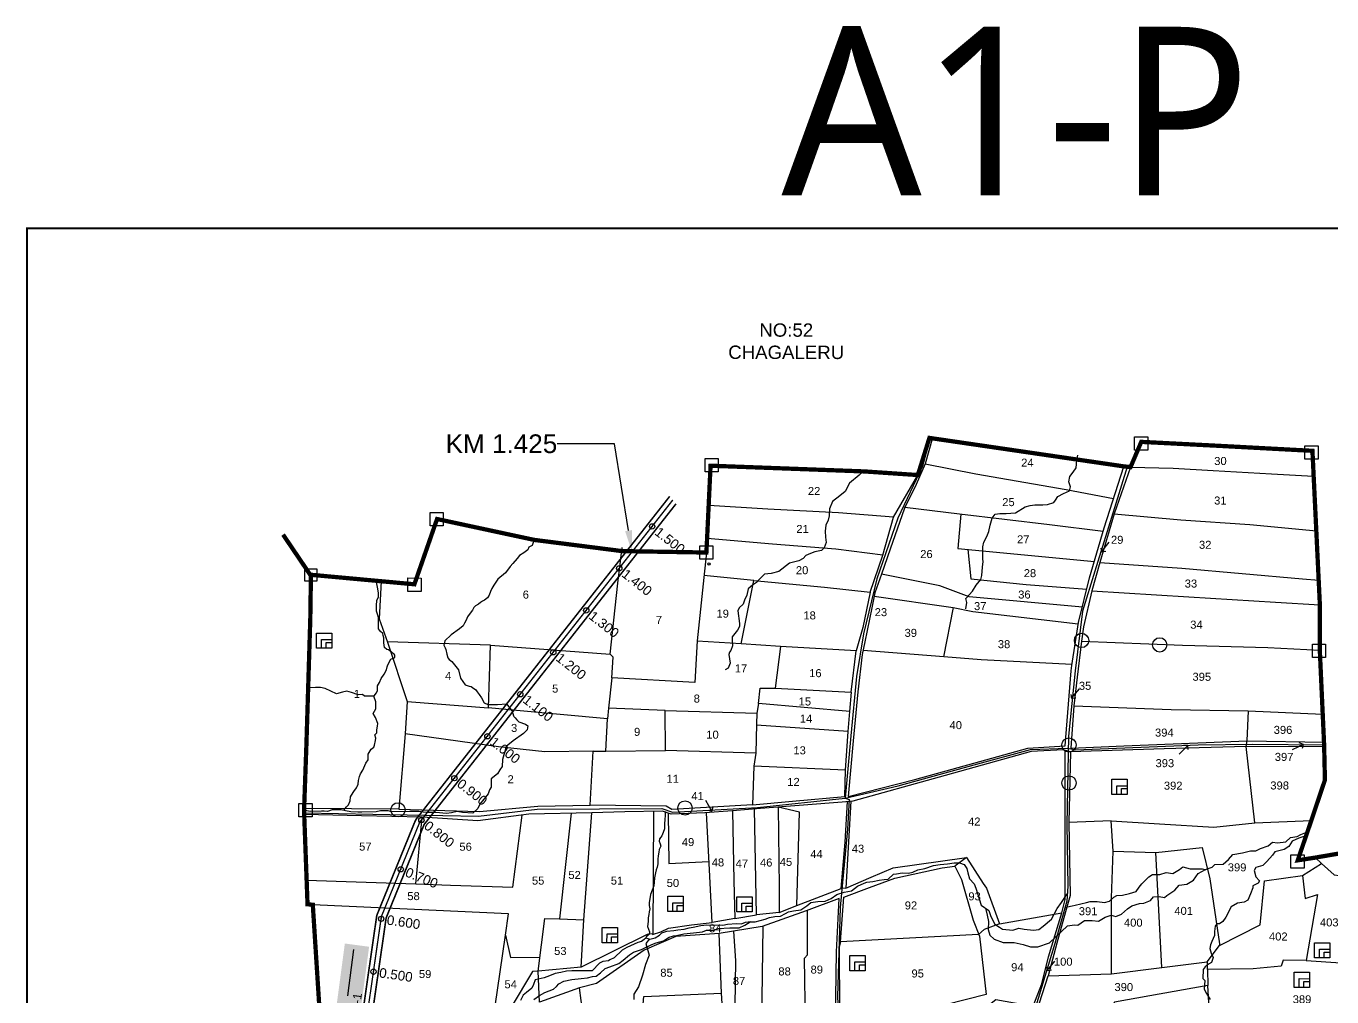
# Model space of a CAD drawing. Header units: inches. Extents: x 213671 to 217429, y 1587875 to 1592833.
# Drawn here: x 213671 to 216118, y 1591014 to 1592833 of the extents above; entities that cross this region are included whole.
import ezdxf
from ezdxf import colors
from ezdxf.entities.mleader import LeaderData, LeaderLine
from ezdxf.enums import TextEntityAlignment as Align
from ezdxf.math import Vec2, Vec3

# ---------------------------------------------------------------- set-up
doc = ezdxf.new("R2010")
doc.units = ezdxf.units.IN
doc.header["$LTSCALE"] = 15
doc.header["$MEASUREMENT"] = 0
doc.header["$PDMODE"] = 32
doc.header["$PDSIZE"] = 10
doc.linetypes.add('DASHED2', pattern=[0.375, 0.25, -0.125])
doc.linetypes.add('HIDDEN2', pattern=[0.1875, 0.125, -0.0625])
for name, color, linetype in [('BOUNDRY STONES', 240, 'Continuous'), ('CADAS', 1, 'Continuous'), ('CANAL1', 7, 'Continuous'), ('CSMark', 72, 'Continuous'), ('DIMENSION', 1, 'Continuous'), ('PAPER SIZE', 5, 'Continuous'), ('PLOTS', 7, 'Continuous'), ('PLOTS NO', 7, 'Continuous'), ('ROADS', 1, 'Continuous'), ('STREAMS', 4, 'Continuous'), ('STRUCTURE', 5, 'Continuous'), ('text1', 7, 'Continuous'), ('text2', 7, 'Continuous'), ('VILLAGE BOUNDRY', 5, 'Continuous'), ('VILLAGE STONES', 240, 'Continuous'), ('wells', 7, 'Continuous')]:
    doc.layers.add(name, color=color, linetype=linetype)
doc.styles.add('FONT1', font='Arial')
doc.styles.get("Standard").update_dxf_attribs({"font": 'arial.ttf'})
doc.styles.add('TMS', font='trebuc.ttf')
doc.dimstyles.get("Standard").update_dxf_attribs({"dimtxt": 0.18, "dimasz": 0.18, "dimexe": 0.18, "dimexo": 0.0625, "dimgap": 0.09, "dimtad": 0, "dimtih": 1, "dimtoh": 1, "dimdec": 4, "dimzin": 0, "dimdsep": 46, "dimtxsty": 'Standard', "dimcen": 0.09, "dimadec": 0, "dimazin": 0, "dimtfac": 1, "dimtdec": 4, "dimtofl": 0, "dimtmove": 0, "dimatfit": 3, "dimfxl": 1, "dimtolj": 1, "dimtzin": 0, "dimarcsym": 0})

# ---------------------------------------------------------------- blocks, each defined once
blk = doc.blocks.new('gfgfdgfdgdfg')
at = {"layer": 'PLOTS NO', "color": 0}
for points in [[(19741.3, 7371.2), (19732, 7370.5), (19732.1, 7359.5)], [(19732, 7370.5), (19753.7, 7348.9)]]:
    blk.add_lwpolyline(points, dxfattribs=at)

msp = doc.modelspace()

# ---------------------------------------------------------------- linework, layer by layer
at = {"layer": 'BOUNDRY STONES'}
for points in [[(215748.5, 1592063.3), (215773.2, 1592063.3), (215773.1, 1592038.2), (215748.5, 1592038.2)], [(216067.9, 1592046.2), (216092.5, 1592046.1), (216092.5, 1592021), (216067.9, 1592021.1)], [(214943.5, 1592022.7), (214968.1, 1592022.6), (214968.1, 1591997.5), (214943.5, 1591997.5)], [(214428, 1591921.6), (214452.6, 1591921.5), (214452.6, 1591896.4), (214428, 1591896.4)], [(214933.5, 1591858.8), (214958.1, 1591858.8), (214958.1, 1591833.7), (214933.5, 1591833.7)], [(214193.3, 1591815.9), (214216.1, 1591815.9), (214216.1, 1591792.4), (214193.2, 1591792.4)], [(214386.6, 1591798.6), (214411.3, 1591798.5), (214411.2, 1591773.4), (214386.6, 1591773.5)], [(216082, 1591674.8), (216106.6, 1591674.7), (216106.6, 1591649.6), (216082, 1591649.6)], [(214182.2, 1591375.9), (214206.8, 1591375.8), (214206.8, 1591350.7), (214182.2, 1591350.8)], [(216041.5, 1591279.7), (216066.1, 1591279.7), (216066.1, 1591254.6), (216041.5, 1591254.6)]]:
    msp.add_lwpolyline(points, close=True, dxfattribs=at)
for centre in [(215649.2, 1591681.5), (215795.7, 1591673.3), (215625.5, 1591485.7), (215625.6, 1591414.5), (214368, 1591364.1), (214906, 1591367.5)]:
    msp.add_circle(centre, 13.4, dxfattribs=at)
at = {"layer": 'CANAL1', "color": 200, "linetype": 'ByBlock', "ltscale": 40, "const_width": 3}
for points in [[(214243.5, 1590568.8), (214246.8, 1590578.9, 0.050254), (214247.3, 1590581.1), (214260.1, 1590686.2), (214286.1, 1590874.3), (214327.7, 1591162.9, -0.060824), (214329.6, 1591169.7), (214399.6, 1591341.8, -0.069987), (214403.7, 1591348.8), (214877.2, 1591951.6)], [(214260.5, 1590563.2), (214263.9, 1590573.2, 0.050254), (214265.2, 1590578.9), (214277.9, 1590683.8), (214303.9, 1590871.7), (214345.6, 1591160.3, -0.060824), (214346.3, 1591162.9), (214416.3, 1591335, -0.069987), (214417.8, 1591337.7), (214889, 1591937.5)]]:
    msp.add_lwpolyline(points, format="xyb", dxfattribs=at)
at = {"layer": 'CANAL1', "color": 1, "linetype": 'HIDDEN2', "ltscale": 5, "const_width": 2}
msp.add_lwpolyline([(214252, 1590566), (214255.4, 1590576.1, 0.050254), (214256.2, 1590580), (214269, 1590685), (214295, 1590873), (214336.7, 1591161.6, -0.060824), (214337.9, 1591166.3), (214407.9, 1591338.4, -0.069987), (214410.7, 1591343.2), (214883.1, 1591944.6)], format="xyb", dxfattribs=at)
at = {"layer": 'CSMark', "linetype": 'Continuous'}
for p in [(214844.3, 1591895.2), (214782.6, 1591816.6), (214720.8, 1591737.9), (214659, 1591659.3), (214597.2, 1591580.7), (214535.5, 1591502), (214473.7, 1591423.4), (214411.9, 1591344.7), (214373.1, 1591252.7), (214336.4, 1591159.8), (214322.1, 1591060.8)]:
    msp.add_point(p, dxfattribs=at)
at = {"layer": 'PLOTS'}
for points in [[(215369.7, 1592061.3), (215356.3, 1592012.7), (215339.1, 1591973.9), (215317.4, 1591929.3), (215290.4, 1591852.6), (215274, 1591805.7), (215261.7, 1591770.7), (215256, 1591742.9), (215243, 1591679.2), (215238.1, 1591655.4), (215229.6, 1591585.2), (215221.4, 1591493.7), (215211.9, 1591389.3), (215336.7, 1591421.2), (215447.5, 1591451.8), (215548.2, 1591479.6), (215618.7, 1591484.3), (215629.9, 1591624.8), (215630.7, 1591634.9), (215643.5, 1591715), (215664.2, 1591798.6), (215691.6, 1591892.5), (215728.1, 1592007.8)], [(215356.3, 1592012.7), (215451.3, 1591994), (215620.2, 1591964.6), (215709, 1591947.5)], [(215741, 1592006.4), (215710.1, 1591918.7), (215835, 1591907.9), (215964.6, 1591898.6), (216089.2, 1591886.7)], [(215741, 1592006.4), (215820.6, 1592004.3), (215895.8, 1592000.2), (216005, 1591993.8), (216084.2, 1591989.2)], [(215296.8, 1591912.8), (215342.3, 1591991.5)], [(215276.8, 1591841.3), (215296.8, 1591912.8), (215193.6, 1591920.9), (215061.4, 1591927.5), (214950.3, 1591934.4)], [(215689.6, 1591885.7), (215588.9, 1591898.1), (215420.6, 1591918.4), (215318.1, 1591930.9)], [(215422.8, 1591918.2), (215417.2, 1591853.8), (215673.2, 1591829.7)], [(215710.1, 1591918.7), (215683.7, 1591827.6), (215837, 1591817), (216063.5, 1591797), (216093.6, 1591794.4)], [(214541.4, 1591673), (214765.7, 1591655.6), (214780.1, 1591788.7), (214788.2, 1591855.6)], [(215253, 1591771.9), (215276.8, 1591841.3), (215188.9, 1591852.6), (215069.7, 1591862.1), (214947.3, 1591872.4)], [(215436.2, 1591852), (215441.8, 1591797), (215545.6, 1591786.3), (215659, 1591777.6)], [(214946, 1591846.3), (214941.2, 1591799.8), (214928.8, 1591681.1), (214924.3, 1591602.7), (214768.8, 1591611.6), (214771, 1591650.5), (214765.7, 1591655.6)], [(215683.7, 1591827.6), (215668.2, 1591774.5), (215850, 1591763.4), (216012.5, 1591753.5), (216095.8, 1591748.5)], [(215011.1, 1591675.3), (215035, 1591793.7), (214941.5, 1591803.5)], [(215650.7, 1591743.9), (215438.5, 1591763.2), (215383.8, 1591784.1), (215274, 1591805.7)], [(214336.6, 1591792.5), (214332.9, 1591721.9), (214348.6, 1591678.4), (214385.3, 1591567), (214381.6, 1591506.4), (214369.6, 1591365.3), (214192, 1591366.9)], [(215035, 1591793.7), (215167.3, 1591781.4), (215253, 1591771.9), (215238.9, 1591705.9), (215227, 1591662.4)], [(215260.4, 1591764.6), (215408.4, 1591743.2), (215445.1, 1591736), (215643.1, 1591712.6)], [(215668.2, 1591774.5), (215653.1, 1591707.2), (215649, 1591680.3), (215838.2, 1591673), (215998, 1591668.4), (216095.7, 1591663.5)], [(215631, 1591636.7), (215461.1, 1591645.2), (215390.8, 1591650.8), (215408.9, 1591743.1)], [(214385.3, 1591567), (214537.8, 1591555.3), (214541.4, 1591673), (214348.4, 1591678.9)], [(215085.2, 1591670.2), (215011.1, 1591675.3), (214928.7, 1591680)], [(215649, 1591680.3), (215641, 1591613), (215634.6, 1591559.2), (215817.1, 1591552.4), (215961.5, 1591549.4), (216101.2, 1591543.3)], [(215217.3, 1591584.7), (215227, 1591662.4), (215085.2, 1591670.2), (215075.1, 1591592.4)], [(215390.8, 1591650.8), (215239.6, 1591662.7)], [(214768.8, 1591611.6), (214762.8, 1591554.9), (214760.6, 1591534.7), (214576.1, 1591551.3), (214537.8, 1591555.3)], [(215043.9, 1591563.4), (215046.5, 1591592.4), (215075.1, 1591592.4), (215217.3, 1591584.7), (215214.2, 1591548.6)], [(215211.9, 1591510.7), (215214.6, 1591548.5), (215043.9, 1591563.4), (215040.7, 1591545.4)], [(215634.6, 1591559.2), (215629.2, 1591479.7), (215728.6, 1591483.9), (215959.3, 1591493.7), (216103.6, 1591490.8)], [(214733.5, 1591473.9), (214757.6, 1591474.1), (214760.6, 1591534.7)], [(214757.6, 1591474.1), (214869.3, 1591475.2), (214868.6, 1591550.4), (214762.8, 1591554.9)], [(214868.6, 1591550.4), (215040.7, 1591545.4), (215040.1, 1591524.6), (215038.4, 1591470.2), (214869.3, 1591475.2)], [(215974.2, 1591339.6), (215957.9, 1591483.1), (215959.3, 1591493.7), (215961.8, 1591549.4)], [(214369.6, 1591365.3), (214521, 1591361.2), (214630.2, 1591371.1), (214728.1, 1591372.8), (214733.5, 1591473.9), (214643.1, 1591473.1), (214556.4, 1591482.5), (214381.6, 1591506.4)], [(215206.7, 1591438.6), (215211.9, 1591510.7), (215040, 1591523)], [(216103.9, 1591482.2), (215957.9, 1591483.1), (215804, 1591478.4), (215628.6, 1591473.1), (215614.6, 1591476.5), (215554.7, 1591473.4), (215382.1, 1591425.5), (215220.3, 1591380.5), (215200.2, 1591378.6), (215047.3, 1591366.6), (214994.8, 1591362.4), (214942.9, 1591358.4), (214880, 1591355.9), (214864, 1591361.7), (214793.2, 1591360.1), (214731.4, 1591358.7), (214613.3, 1591356), (214517.4, 1591343.4), (214413.5, 1591350.6), (214299.3, 1591352.9), (214192.1, 1591355.1)], [(215038.4, 1591470.2), (215035.1, 1591445.7), (215032.4, 1591373.4), (214881.5, 1591364.5), (214870.8, 1591370.9), (214728.1, 1591372.8)], [(215207.1, 1591217.4), (215255.1, 1591238.1), (215296.3, 1591255.7), (215433.6, 1591274.8), (215465, 1591226), (215470.7, 1591217.3), (215495.5, 1591150.5), (215612.5, 1591170.8), (215618.7, 1591196.3), (215618.6, 1591376.8), (215618.5, 1591475.6)], [(215628.6, 1591473.1), (215625.4, 1591340.4), (215627.6, 1591203.7), (215619.2, 1591172.8), (215603.1, 1591114.1), (215586.4, 1591053), (215705.4, 1591056.9), (215705.5, 1591199.1), (215708.3, 1591286.6), (215704.8, 1591343.4), (215625.4, 1591340.4)], [(215032.4, 1591373.4), (215107.4, 1591380.2), (215205.3, 1591389.1), (215206.7, 1591438.6), (215035.1, 1591445.7)], [(214846.7, 1591361.3), (214845.4, 1591131.9), (214835, 1591130.8), (214711.6, 1591069.1), (214716.5, 1591158)], [(214994.8, 1591362.4), (214997.6, 1591230.8), (214999.1, 1591160.4), (214956.8, 1591153.1)], [(214999.1, 1591160.4), (215039.8, 1591167.5), (215035.9, 1591365.7)], [(215080.4, 1591369.2), (215082.2, 1591219.2), (215082.7, 1591172), (215039.8, 1591167.5)], [(215082.7, 1591172), (215115.6, 1591184.7), (215120.5, 1591359.7), (215080.4, 1591369.2)], [(215115.6, 1591184.7), (215198.7, 1591216.8), (215205.9, 1591303.6), (215210.2, 1591379.5)], [(215216.9, 1591380.2), (215207.1, 1591217.4), (215198.7, 1591216.8)], [(214196.7, 1591232.1), (214401.1, 1591225.4), (214413.5, 1591350.6)], [(214401.1, 1591225.4), (214466.5, 1591223.2), (214583.3, 1591219.4), (214600.7, 1591354.3)], [(214692.6, 1591357.8), (214670.9, 1591159.6), (214716.5, 1591158), (214731.4, 1591358.7)], [(214845.4, 1591131.9), (214845.3, 1591130.2), (214860.3, 1591135.8), (214874.8, 1591142.4), (214918.2, 1591148.6), (214956.8, 1591153.1), (214951.6, 1591251.6), (214946.1, 1591358.6)], [(214874.3, 1591358), (214875.5, 1591263.3), (214950.8, 1591267.2)], [(215704.8, 1591343.4), (215795, 1591337.9), (215896.9, 1591331.7), (215974.2, 1591339.6), (216079.8, 1591344.2)], [(215708.3, 1591286.6), (215788.3, 1591284), (215875.1, 1591293.3), (215889.6, 1591235), (215907.6, 1591113.1), (215908, 1591110.2), (215984.1, 1591148.4), (215992.3, 1591231.3), (216063.4, 1591240.9), (216098.7, 1591263.5), (216087.2, 1591274.6)], [(215433.6, 1591274.8), (215411.6, 1591258.5), (215424.2, 1591233.3), (215445.9, 1591157.4), (215457.6, 1591127.2), (215470.2, 1591018.2), (215394.1, 1590998.7), (215427.6, 1590993.7), (215467.4, 1590991.8), (215488.4, 1591008.6), (215558.5, 1590996)], [(215799.8, 1591068.7), (215788.3, 1591284)], [(216098.7, 1591263.5), (216122.5, 1591242.2), (216141.5, 1591240), (216177.5, 1591223.2), (216171.3, 1591187.3), (216319.9, 1591165.8), (216281.6, 1591100.1), (216283.8, 1591092), (216373.9, 1591105.3), (216383.6, 1591111.1), (216423.7, 1591142.1), (216430.7, 1591193.3)], [(215495.5, 1591150.5), (215466.5, 1591139.7), (215456.3, 1591130.4), (215197.4, 1591116.5), (215203.3, 1591200.7), (215252, 1591218.6), (215299.2, 1591236), (215388, 1591255.6), (215411.6, 1591258.5)], [(216063.4, 1591240.9), (216068, 1591197.8), (216091.1, 1591205.7), (216070, 1591081.9), (216135.4, 1591077.2)], [(215194.8, 1591198.2), (215132.8, 1591174.9), (215050.4, 1591145.3), (214970, 1591132.6), (214888.9, 1591126.5), (214829.3, 1591101.1), (214740.2, 1591038.6), (214708.2, 1591030.5), (214633.2, 1591003.7), (214630.8, 1591061.9)], [(215210.6, 1590984.6), (215206.9, 1590950.8), (215185, 1590903.5), (215173.3, 1590835.4), (215168.2, 1590837.3), (215175.6, 1590907.9), (215187.8, 1590970.2), (215190, 1591098), (215194.8, 1591198.2), (215194.8, 1591198.2)], [(214630.8, 1591061.9), (214620.3, 1591060.9), (214539.9, 1590927.2), (214569.3, 1591129), (214575.2, 1591169.3), (214344.8, 1591180), (214208.3, 1591186.2)], [(215131.7, 1590963.7), (215130.1, 1591086.4), (215135.8, 1591092.3), (215135.5, 1591175.9)], [(215430.8, 1590443.2), (215426.2, 1590441.9), (215430.5, 1590538.6), (215444.7, 1590618.4), (215460.4, 1590731.7), (215468.3, 1590773.1), (215477.7, 1590850.7), (215521.2, 1590912), (215558.5, 1590996), (215574.5, 1591037.9), (215586.9, 1591088.9), (215612.5, 1591170.8)], [(214711.6, 1591069.1), (214630.8, 1591061.9), (214642.9, 1591160.2), (214670.9, 1591159.6)], [(215051.7, 1591145.8), (215050.2, 1591010.1), (215049.6, 1590954.6), (215021.1, 1590941.9), (214979, 1590942.3), (214974.3, 1591020.3)], [(214569.3, 1591129), (214578.7, 1591087.4), (214634, 1591088.3)], [(214714.4, 1590982.8), (214812.3, 1590969.5), (214824.9, 1590971.2), (214828.5, 1591014.4), (214974.3, 1591020.3), (214970, 1591132.6)], [(215197.4, 1591116.5), (215195, 1591107.5), (215195.2, 1590984.6), (215210.6, 1590984.6), (215268.8, 1590980.6), (215368.6, 1590995), (215394.1, 1590998.7)], [(215705.4, 1591056.9), (215799.8, 1591068.7), (215884.9, 1591079.4), (215908, 1591110.2)], [(216070, 1591081.9), (216026.8, 1591082.2), (216023.4, 1591071.2), (215970.7, 1591066), (215885.2, 1591064.8), (215885, 1591079.5)], [(215885.2, 1591064.8), (215885.6, 1591035.2), (215777.1, 1591015.6), (215710.8, 1591003.7), (215700, 1590983.5), (215564.4, 1590985.1), (215586.4, 1591053)], [(214594.6, 1590969.2), (214641, 1590974.3), (214685.6, 1590986.1), (214714.4, 1590982.8), (214708.2, 1591030.5)], [(215564.4, 1590985.1), (215528.3, 1590897.1), (215504.2, 1590869.3), (215596.6, 1590869.6), (215658.3, 1590869.9), (215730.6, 1590858), (215779, 1590866.7), (215822.3, 1590880.7), (215884.1, 1590904.4), (215889.3, 1590970.3), (215885.6, 1591035.2)]]:
    msp.add_lwpolyline(points, dxfattribs=at)
at = {"layer": 'ROADS'}
for points in [[(215365.3, 1592061.2), (215350.9, 1592008.4), (215305.1, 1591910.6), (215265.5, 1591797.1), (215240.5, 1591693.9), (215227.1, 1591614.3), (215217, 1591502.8), (215206.4, 1591385.7), (215213.5, 1591383.8), (215210.3, 1591328.2), (215197, 1591181.4), (215192, 1591014.4), (215194, 1590963.3), (215179.3, 1590898.4), (215170.1, 1590831.7), (215066.7, 1590845.7), (214813.7, 1590873.9), (214817.3, 1590964.5), (214690.8, 1590980.5), (214610, 1590960.2), (214574.4, 1590944)], [(215734.5, 1592007.1), (215710.9, 1591930.3), (215674.2, 1591811.2), (215651, 1591736.2), (215636.9, 1591624.9), (215624.6, 1591502.1), (215621.4, 1591336.5), (215623.2, 1591221), (215621.6, 1591193.2), (215599.2, 1591113.8), (215561.5, 1590989.8), (215519.4, 1590896.8), (215481.9, 1590847.3), (215466.3, 1590729.8), (215436.5, 1590546.9), (215431.7, 1590517), (215426.3, 1590436.8), (215424.9, 1590415.7), (215379, 1590287.7), (215356.7, 1590209.8), (215322.2, 1590137.4), (215290.9, 1590098.7), (215254.4, 1590062.8), (215185.7, 1590019.8)], [(214192, 1591358.3), (214385.2, 1591354.9), (214519, 1591352.5), (214628.7, 1591365.4), (214862.4, 1591366.8), (214882.7, 1591359.9), (215042.1, 1591368.8), (215206.4, 1591385.7), (215305.4, 1591408.9), (215448.1, 1591448.4), (215553.2, 1591477.4), (215622.9, 1591479.5), (215638.5, 1591476.4), (215868, 1591486.2), (215969.4, 1591487.4), (216103.8, 1591486.1)], [(215078.1, 1590845), (215075.8, 1590906), (215007.4, 1590955), (214999.9, 1590997), (215001.4, 1591081.3), (214997.3, 1591136.9)]]:
    msp.add_lwpolyline(points, dxfattribs=at)
at = {"layer": 'STREAMS'}
for points in [[(215432.3, 1591740.5), (215433.9, 1591752.4), (215432.3, 1591760.2), (215444.7, 1591774.2), (215451.8, 1591785), (215460.2, 1591796), (215462.3, 1591803), (215463.4, 1591818.9), (215464.8, 1591829.7), (215464.3, 1591833.7), (215464.3, 1591847.5), (215464.3, 1591856.9), (215465.9, 1591865.5), (215471.6, 1591876.3), (215475.4, 1591885.5), (215477.6, 1591897.6), (215481.6, 1591910.5), (215487, 1591918), (215496.2, 1591919.6), (215508.1, 1591919.6), (215525.6, 1591920.4), (215543.5, 1591931.9), (215553, 1591934.3), (215561.9, 1591935.9), (215566.7, 1591935.9), (215576.7, 1591935.9), (215585.6, 1591936.1), (215596.9, 1591939.9), (215600.2, 1591944.2), (215604.5, 1591951.2), (215615.6, 1591957.1), (215626.3, 1591961.7), (215628.2, 1591969.2), (215625.6, 1591978.9), (215627.2, 1591988.6), (215633.7, 1591996.7), (215638.8, 1592005.3), (215640.5, 1592019.3), (215642.4, 1592029)], [(215239.8, 1591998), (215232.1, 1591991.6), (215214.4, 1591976.1), (215206.3, 1591960.6), (215195.8, 1591952.6), (215182.2, 1591941.9), (215176.5, 1591928), (215176.2, 1591915.1), (215174.1, 1591907.1), (215170, 1591897.7), (215168.7, 1591886.2), (215169.5, 1591875.3), (215170.8, 1591864.8), (215166.5, 1591855.4), (215161.7, 1591850.1), (215149.3, 1591847.7), (215141, 1591844.8), (215132.5, 1591840.8), (215127.4, 1591835.4), (215119, 1591830.9), (215101.6, 1591826.6), (215081.5, 1591811), (215067.5, 1591806.8), (215055.2, 1591805.5), (215045.6, 1591796.1), (215039.9, 1591790.2), (215032.4, 1591785.2), (215024.1, 1591778.2), (215021.7, 1591766.7), (215017.6, 1591757.3), (215014.7, 1591749.3), (215007.7, 1591742.4), (215004.8, 1591737.3), (215007.9, 1591713.6), (215007.9, 1591708), (215004.1, 1591700.7), (214994.2, 1591688.4), (214994.2, 1591680.4), (214995, 1591671.6), (214992, 1591662.5), (214989.1, 1591659.8), (214988, 1591655.5), (214990.6, 1591639.2), (214986.9, 1591629.8), (214981, 1591626.4)], [(214623.2, 1591870), (214619.3, 1591859.2), (214613.5, 1591856.4), (214611.2, 1591851.1), (214603.8, 1591845.5), (214595.4, 1591841), (214591.4, 1591835.4), (214583.5, 1591825.8), (214578.4, 1591819.9), (214569.3, 1591808.5), (214554.8, 1591796.6), (214547.4, 1591785.4), (214543.8, 1591778.8), (214541.5, 1591773.3), (214539, 1591766.2), (214535.6, 1591761.6), (214529.8, 1591757.3), (214526.2, 1591755), (214522.9, 1591752.7), (214518.9, 1591749.5), (214513.5, 1591746.2), (214510.2, 1591743.6), (214507.4, 1591738.6), (214501.1, 1591730.2), (214498.3, 1591725.9), (214495.5, 1591719.3), (214492.9, 1591714.2), (214489.9, 1591708.9), (214483, 1591703.4), (214467.5, 1591692.2), (214455.5, 1591681), (214454, 1591672.9), (214456.3, 1591668), (214457.5, 1591664.5), (214459.6, 1591655.9), (214461.3, 1591648.7), (214463.6, 1591645.7), (214468.7, 1591641.9), (214481.1, 1591626.7), (214485.4, 1591611), (214493.7, 1591598.6), (214501.1, 1591596), (214505.1, 1591595), (214507.9, 1591593.5), (214514, 1591588.9), (214516.5, 1591585.4), (214520.3, 1591580.5), (214524.6, 1591573.9), (214529.5, 1591564.6), (214536.6, 1591561.5), (214554.6, 1591561.5), (214571.6, 1591562.5), (214581.7, 1591549), (214584.7, 1591540.1), (214585.2, 1591538.9), (214587.5, 1591536.3), (214590.8, 1591532.5), (214594.6, 1591529.2), (214606.8, 1591524.9), (214611.1, 1591521.6), (214609.8, 1591514.2), (214603, 1591507.1), (214583.7, 1591493.7), (214570.7, 1591482.6), (214567.6, 1591471.2), (214566.4, 1591466.9), (214564.1, 1591458.4), (214563.3, 1591445.4), (214559, 1591439.4), (214554.6, 1591431.8), (214542.7, 1591422.1), (214542.4, 1591414), (214542.7, 1591406.9), (214539.6, 1591401.4), (214536.8, 1591394), (214521.3, 1591374.8), (214517.7, 1591366.4), (214508.3, 1591357.9), (214489, 1591359), (214479.1, 1591360.8), (214468, 1591358.3), (214459.1, 1591357.3), (214438.8, 1591359.3), (214431.2, 1591359.3), (214422.3, 1591359.3), (214414.9, 1591359.9), (214407.1, 1591361.1), (214394.4, 1591361.2), (214389.6, 1591360.9), (214356.3, 1591360.5), (214349.7, 1591362.2), (214335, 1591362), (214326.8, 1591360.3), (214300.4, 1591359.8), (214292.6, 1591359.8), (214279.4, 1591360.1), (214269.5, 1591362.4), (214261.4, 1591363.9), (214254.3, 1591363.9), (214244.4, 1591363.9), (214236, 1591360.9), (214229.9, 1591361.9), (214224.8, 1591361.9), (214204.2, 1591360.9), (214193.5, 1591363)], [(214323.1, 1591577.6), (214327.4, 1591583.4), (214329.4, 1591587.7), (214329.4, 1591596.8), (214333, 1591602.9), (214336.3, 1591610.5), (214341.9, 1591618.4), (214346.2, 1591626.5), (214347.8, 1591632.1), (214348.8, 1591635.9), (214354.6, 1591646.3), (214362, 1591649.8), (214362.1, 1591654), (214360.6, 1591655.8), (214357.2, 1591658.2), (214355.8, 1591660), (214353.4, 1591661.6), (214350.1, 1591663.8), (214347.2, 1591664.9), (214342.8, 1591668.6), (214341.4, 1591677), (214341.5, 1591682.1), (214341.4, 1591686.3), (214340.4, 1591690.8), (214339.5, 1591694.6), (214335.1, 1591698.4), (214331.5, 1591703.4), (214331.4, 1591709.2), (214331.4, 1591717.3), (214331.5, 1591724.4), (214330.2, 1591729.2), (214327.5, 1591736.2), (214327.5, 1591746.8), (214328.2, 1591756.6), (214331.5, 1591763.5), (214331.5, 1591770.3), (214330.1, 1591778.1), (214328.3, 1591787.6), (214327.8, 1591791.9), (214327.7, 1591793.7)], [(214266.4, 1591363.4), (214271.2, 1591369.5), (214275, 1591373.5), (214278.1, 1591380.9), (214278.8, 1591388.2), (214281.1, 1591391.5), (214285.4, 1591398.6), (214290, 1591405.5), (214291.6, 1591408), (214293.1, 1591412), (214294.1, 1591419.1), (214295.9, 1591426.7), (214297.7, 1591431.8), (214301.8, 1591438.7), (214307.6, 1591451.8), (214312.2, 1591457.7), (214312, 1591468.4), (214317.6, 1591477.8), (214322.6, 1591481.3), (214323.9, 1591485.6), (214325.7, 1591494), (214326.2, 1591498.3), (214324.5, 1591504.7), (214328, 1591508.7), (214328.3, 1591514.3), (214329.6, 1591521.1), (214330.1, 1591526.2), (214326, 1591537.4), (214321.7, 1591544.5), (214326.6, 1591553.6), (214326.3, 1591566.8), (214322.5, 1591577.3), (214305.3, 1591577.3), (214301.2, 1591580.1), (214293.4, 1591579.4), (214280.9, 1591584.2), (214272.1, 1591586.3), (214264.2, 1591584.8), (214252.5, 1591581.5), (214231.2, 1591591.7), (214222.8, 1591593.2), (214213.2, 1591593.2), (214200.5, 1591593)], [(214868.6, 1591361.2), (214868.7, 1591358), (214868.7, 1591353.2), (214868.3, 1591346.1), (214867.5, 1591337.7), (214867.3, 1591328.7), (214864.7, 1591321.6), (214862.7, 1591315.4), (214860.5, 1591313.1), (214857.9, 1591309.8), (214857.4, 1591305.6), (214859.2, 1591300.5), (214860.5, 1591295.8), (214857.7, 1591289.6), (214856.9, 1591285.1), (214855.9, 1591277.8), (214855.2, 1591271.8), (214854.9, 1591262.8), (214853.5, 1591256.9), (214851.9, 1591251.4), (214850.4, 1591245.9), (214849, 1591236.5), (214848.1, 1591228.7), (214847.2, 1591221.4), (214841.1, 1591205.3), (214839, 1591189.9), (214839, 1591184.6), (214840.2, 1591178.5), (214838.6, 1591172.8), (214838, 1591167.9), (214837, 1591162), (214836.6, 1591154.7), (214835.4, 1591145.2), (214839.2, 1591135.2), (214838.5, 1591131.3), (214835.7, 1591128.3), (214832.9, 1591125.9), (214832.3, 1591123.8), (214829.6, 1591121.2), (214824.1, 1591117.1), (214817.7, 1591115.3), (214810.7, 1591112.5), (214796.6, 1591105.9), (214788.1, 1591101.2), (214784.2, 1591097.7), (214776.7, 1591090.7), (214773.4, 1591086.6), (214764.9, 1591082.8), (214762.3, 1591081.2), (214751.8, 1591080.2), (214745.6, 1591076.9), (214731.9, 1591062.3), (214720.6, 1591062.3), (214711.1, 1591062.3), (214704.4, 1591062.3), (214693.6, 1591062.3), (214684.1, 1591061.6), (214673.3, 1591059), (214662.5, 1591057.2), (214651.7, 1591053.1), (214642.2, 1591049.6), (214624.9, 1591045.7), (214621.8, 1591036.9), (214618.9, 1591030), (214608.6, 1591021.8), (214602.4, 1591016.6), (214597.8, 1591007.1)], [(215469.4, 1591180), (215472, 1591166.9), (215474.6, 1591154.9), (215474.3, 1591140), (215477.2, 1591129.5), (215485.6, 1591121.6), (215502.3, 1591115.8), (215516.2, 1591115.3), (215522.7, 1591115.3), (215539.5, 1591111.9), (215553.4, 1591107.6), (215567, 1591107.1), (215589, 1591115.2), (215622.6, 1591146.5), (215635.9, 1591148.6), (215642.2, 1591148.3), (215654.8, 1591157), (215669.2, 1591156.9), (215681.2, 1591155.6), (215693.3, 1591162.9), (215704.8, 1591166.6), (215713.7, 1591164.2), (215724.2, 1591168.6), (215735, 1591178.3), (215743.1, 1591184.3), (215757.7, 1591188.8), (215766.1, 1591189.3), (215778.1, 1591194.5), (215783.9, 1591201.3), (215794.4, 1591201.6), (215804.8, 1591200), (215808.8, 1591203.9), (215824, 1591213.3), (215831.9, 1591223.2), (215846.3, 1591224.8), (215858.8, 1591232.1), (215867.5, 1591244.9), (215881.4, 1591252.2), (215893.7, 1591256.6), (215898.7, 1591261.6), (215914.4, 1591262.4), (215924.5, 1591271.3), (215932.9, 1591280.2), (215950.9, 1591283.6), (215965.6, 1591287.2), (215976.1, 1591287.5), (215984.7, 1591291.6), (215999.1, 1591296.8), (216007, 1591303.4), (216016.7, 1591302.6), (216031.9, 1591303.9), (216040.8, 1591312.5), (216053.4, 1591314.3), (216059.9, 1591317.9), (216072.8, 1591322.6)], [(216069.6, 1591315.6), (216056.5, 1591311.1), (216043.7, 1591305.4), (216037.9, 1591295.5), (216028.7, 1591289.7), (216011.7, 1591285.3), (216007.2, 1591279), (215996.7, 1591267.3), (215988.9, 1591260), (215976, 1591256.3), (215972.9, 1591250.6), (215975.5, 1591238.3), (215982.5, 1591230.9), (215980.2, 1591226.7), (215970.2, 1591221.8), (215969.9, 1591218.1), (215965.7, 1591206.9), (215961, 1591195.1), (215954.2, 1591191.4), (215941.6, 1591189.1), (215929.3, 1591182.3), (215919.5, 1591163), (215914, 1591154.9), (215908, 1591150.7), (215902.7, 1591150.2), (215899.8, 1591146.3), (215898.5, 1591136.1), (215898.2, 1591128.8), (215893.5, 1591117.5), (215890.6, 1591111), (215889.3, 1591104.5), (215891.9, 1591095.8), (215895.6, 1591087.7), (215892.7, 1591078), (215887.2, 1591074.6), (215880.6, 1591070.2), (215876.9, 1591065.2), (215876.6, 1591047.9), (215880, 1591044), (215879.5, 1591036.2), (215878.7, 1591028.3), (215883.4, 1591019.9), (215890.2, 1591008.8)], [(214622.5, 1591008.8), (214632.9, 1591016.5), (214643, 1591021.8), (214659.2, 1591027.9), (214664.9, 1591032.9), (214669.2, 1591037.9), (214678.8, 1591043), (214694.1, 1591045.9), (214711.6, 1591048.3), (214722.9, 1591049.6), (214732.5, 1591051.5), (214739.4, 1591052.6), (214747.8, 1591058.4), (214756.4, 1591066.6), (214765.3, 1591070.2), (214781.9, 1591076.1), (214790.2, 1591082.4), (214802, 1591092.2), (214809.1, 1591097.2), (214824.6, 1591102.5), (214843.9, 1591111.9), (214851.7, 1591114.9), (214865.7, 1591118.8), (214876.4, 1591125.4), (214884.5, 1591128.1), (214890.1, 1591128.6), (214904, 1591131.5), (214922.1, 1591133.4), (214938.7, 1591135.3), (214946.3, 1591138.7), (214959.7, 1591138.5), (214967.9, 1591141.9), (214990, 1591143.3), (215007.3, 1591143.1), (215018.1, 1591148.1), (215027.8, 1591154.4), (215037.5, 1591154.5), (215056.4, 1591159.2), (215064.3, 1591162.6), (215074.2, 1591164.5), (215085.1, 1591164.9), (215094.2, 1591169.9), (215099.9, 1591172.7), (215109.2, 1591174.8), (215123.2, 1591176.9), (215134.3, 1591184), (215141.9, 1591190.2), (215154.7, 1591192.3), (215168.4, 1591193.1), (215179.9, 1591197.8), (215190.4, 1591205.3), (215204.2, 1591210.1), (215218.2, 1591212.5), (215229.4, 1591221.2), (215241.8, 1591226.9), (215246.5, 1591228.3), (215258.2, 1591230.1), (215269.7, 1591232.2), (215278.9, 1591233.6), (215286.7, 1591234.4), (215296.5, 1591243.3), (215302.5, 1591244.3), (215313.2, 1591246), (215324.9, 1591245.5), (215333.2, 1591247.1), (215342.4, 1591251.8), (215355.6, 1591253.9), (215371.8, 1591259.5), (215384.4, 1591261.7), (215398.1, 1591263.1), (215410.7, 1591264.7), (215420.3, 1591264.7), (215429.3, 1591261.5), (215434.1, 1591254.1), (215436.2, 1591246), (215438.9, 1591234.7), (215447.6, 1591225.6), (215450.9, 1591217.2), (215461.2, 1591185.2), (215475.6, 1591175.6), (215478.9, 1591164), (215486.7, 1591150), (215495.4, 1591144), (215500.9, 1591140.7), (215520.4, 1591138.6), (215531.7, 1591142.6), (215541.6, 1591140.5), (215559, 1591138.7), (215569, 1591139.8), (215577.1, 1591146.3), (215592.6, 1591159), (215603.2, 1591179.3), (215611.3, 1591190.4), (215621.9, 1591206.5)], [(215619, 1591180.5), (215622.6, 1591182.1), (215631.3, 1591184.4), (215637.1, 1591185.7), (215647.6, 1591188.1), (215658.4, 1591190.7), (215665.3, 1591192.5), (215678.4, 1591192.3), (215692.1, 1591190.4), (215701.6, 1591193), (215709.5, 1591200.6), (215715, 1591203.8), (215726.1, 1591204.3), (215739.2, 1591207.1), (215751.3, 1591211.1), (215756.9, 1591218.9), (215762.1, 1591225.2), (215768.2, 1591231.5), (215775, 1591238.4), (215782.2, 1591243), (215796.1, 1591243), (215807.7, 1591246.6), (215820.3, 1591244.8), (215832.7, 1591252.1), (215839, 1591257.1), (215853, 1591253.4), (215863.5, 1591253.4), (215875.3, 1591253.4), (215882.2, 1591252)], [(214832.7, 1591124.3), (214839.8, 1591122), (214849.8, 1591124.3), (214857.9, 1591129.1), (214862.4, 1591133.5), (214872, 1591136.8), (214884.8, 1591137.7), (214892.7, 1591139.2), (214904.2, 1591140.5), (214914, 1591143.2), (214921.2, 1591144.3), (214935.7, 1591147.2), (214946.8, 1591148.9), (214977.1, 1591148.3), (214985.6, 1591150.1), (215002.7, 1591150.9), (215011.5, 1591150.7), (215019.6, 1591153.5), (215028.4, 1591154.6)], [(214839.2, 1591122.2), (214832.8, 1591113.8), (214838.7, 1591091.8), (214831.9, 1591074.4), (214826.4, 1591054.1), (214818.7, 1591032.5), (214810.2, 1591019), (214809.8, 1591008.8)]]:
    msp.add_lwpolyline(points, dxfattribs=at)
at = {"layer": 'text2', "color": 0, "linetype": 'Continuous'}
msp.add_lwpolyline([(214252, 1590566), (214256, 1590578), (214269, 1590685), (214295, 1590873), (214337, 1591164), (214409, 1591341), (214883.1, 1591944.6)], dxfattribs=at)
at = {"layer": 'text2', "color": 2}
msp.add_lwpolyline([(214951, 1591825), (214951, 1591825)], dxfattribs=at)
msp.add_circle((214951, 1591825), 2.28, dxfattribs=at)
at = {"layer": 'VILLAGE BOUNDRY', "const_width": 3.74}
msp.add_lwpolyline([(213672.8, 1592453.9), (217427.4, 1592453.9), (217427.4, 1587877.2), (213672.8, 1587877.2)], close=True, dxfattribs=at)
at = {"layer": 'VILLAGE BOUNDRY', "linetype": 'DASHED2', "ltscale": 8, "const_width": 8}
for points in [[(214204.8, 1591804.6), (214398.7, 1591786.8), (214441.2, 1591909.1), (214623.2, 1591870), (214787.8, 1591849), (214946, 1591846.3), (214947.3, 1591872.4), (214953.8, 1592009), (215242.3, 1591998.3), (215342.3, 1591991.5), (215364, 1592061.1), (215728.1, 1592007.8), (215741, 1592006.4), (215761.1, 1592053.7), (215907.8, 1592046.2), (216081.9, 1592036.9), (216095.8, 1591749), (216095.7, 1591663.5), (216103.8, 1591486.1), (216105.3, 1591420), (216079.8, 1591344.2), (216054.3, 1591269.5), (216087.2, 1591274.6), (216347.9, 1591319.4)], [(214205.8, 1591801.2), (214152.6, 1591879.8)], [(214224.2, 1590937.7), (214208.3, 1591186.2), (214198.4, 1591187.2), (214191.9, 1591362.5), (214196.2, 1591482.8), (214203.6, 1591722.1), (214204.8, 1591804.6)]]:
    msp.add_lwpolyline(points, dxfattribs=at)
at = {"layer": 'wells'}
for points in [[(214244.2, 1591667), (214215.4, 1591667), (214215.4, 1591695.4), (214244.2, 1591695.3)], [(214244.2, 1591667), (214215.4, 1591667), (214215.4, 1591695.4), (214244.2, 1591695.3)], [(214244.2, 1591667), (214224.7, 1591667), (214224.8, 1591683.3), (214244.2, 1591683.3)], [(214244.2, 1591667), (214233.3, 1591667), (214233.4, 1591677.9), (214244.2, 1591677.9)], [(215734.7, 1591393), (215705.9, 1591393), (215706, 1591421.4), (215734.7, 1591421.3)], [(215734.7, 1591393), (215705.9, 1591393), (215706, 1591421.4), (215734.7, 1591421.3)], [(215734.7, 1591393), (215715.3, 1591393), (215715.3, 1591409.3), (215734.7, 1591409.3)], [(215734.7, 1591393), (215723.9, 1591393), (215723.9, 1591403.9), (215734.7, 1591403.9)], [(214902.3, 1591173.7), (214873.6, 1591173.7), (214873.6, 1591202.1), (214902.4, 1591202.1)], [(214902.3, 1591173.7), (214873.6, 1591173.7), (214873.6, 1591202.1), (214902.4, 1591202.1)], [(214902.3, 1591173.7), (214882.9, 1591173.7), (214882.9, 1591190), (214902.4, 1591190)], [(215031.6, 1591172.9), (215002.8, 1591173), (215002.9, 1591201.4), (215031.6, 1591201.3)], [(215031.6, 1591172.9), (215002.8, 1591173), (215002.9, 1591201.4), (215031.6, 1591201.3)], [(215031.6, 1591172.9), (215012.2, 1591173), (215012.2, 1591189.3), (215031.6, 1591189.3)], [(214902.3, 1591173.7), (214891.5, 1591173.7), (214891.5, 1591184.6), (214902.4, 1591184.6)], [(215031.6, 1591172.9), (215020.8, 1591173), (215020.8, 1591183.9), (215031.6, 1591183.9)], [(214779.2, 1591115.1), (214750.4, 1591115.2), (214750.4, 1591143.6), (214779.2, 1591143.5)], [(214779.2, 1591115.1), (214750.4, 1591115.2), (214750.4, 1591143.6), (214779.2, 1591143.5)], [(214779.2, 1591115.1), (214759.7, 1591115.2), (214759.8, 1591131.5), (214779.2, 1591131.5)], [(214779.2, 1591115.1), (214768.3, 1591115.1), (214768.4, 1591126.1), (214779.2, 1591126.1)], [(216114.6, 1591086.5), (216085.8, 1591086.5), (216085.8, 1591114.9), (216114.6, 1591114.9)], [(216114.6, 1591086.5), (216085.8, 1591086.5), (216085.8, 1591114.9), (216114.6, 1591114.9)], [(215243.7, 1591062.6), (215215, 1591062.7), (215215, 1591091.1), (215243.8, 1591091)], [(215243.7, 1591062.6), (215215, 1591062.7), (215215, 1591091.1), (215243.8, 1591091)], [(216114.6, 1591086.5), (216095.1, 1591086.5), (216095.2, 1591102.9), (216114.6, 1591102.8)], [(216114.6, 1591086.5), (216103.7, 1591086.5), (216103.8, 1591097.4), (216114.6, 1591097.4)], [(215243.7, 1591062.6), (215224.3, 1591062.7), (215224.3, 1591079), (215243.8, 1591079)], [(215243.7, 1591062.6), (215232.9, 1591062.7), (215232.9, 1591073.6), (215243.8, 1591073.6)], [(216076.5, 1591031.4), (216047.7, 1591031.4), (216047.8, 1591059.8), (216076.6, 1591059.8)], [(216076.5, 1591031.4), (216047.7, 1591031.4), (216047.8, 1591059.8), (216076.6, 1591059.8)], [(216076.5, 1591031.4), (216057.1, 1591031.4), (216057.1, 1591047.8), (216076.5, 1591047.7)], [(216076.5, 1591031.4), (216065.7, 1591031.4), (216065.7, 1591042.3), (216076.5, 1591042.3)]]:
    msp.add_lwpolyline(points, close=True, dxfattribs=at)

# ---------------------------------------------------------------- block references
at = {"layer": 'text1', "xscale": 0.7487261496026493, "yscale": 0.7487261496026493, "zscale": 0.7487261496026493}
for p, rotation in [((222531.8, 1577640), 95.24234118249761), ((222475.7, 1577365.4), 95.24234118249761), ((210605.3, 1606358.3), 268.9355101492605), ((215856.3, 1607256.2), 250.2754676494923), ((230660.9, 1592808.4), 164.7803954687601), ((222429.8, 1576855.3), 95.24234118249761)]:
    msp.add_blockref('gfgfdgfdgdfg', p, dxfattribs=dict(at, rotation=rotation))

# ---------------------------------------------------------------- texts
at = {"layer": 'CADAS', "color": 2, "style": 'TMS'}
msp.add_text('A1-P', height=315.69, dxfattribs=at).set_placement((215086.8, 1592515.8))
at = {"layer": 'CSMark', "color": 1, "linetype": 'Continuous', "style": 'FONT1'}
for s, rotation, p in [('1.500', 321.8508, (214853, 1591888.4)), ('1.400', 321.8508, (214791.2, 1591809.8)), ('1.300', 321.8508, (214729.4, 1591731.1)), ('1.200', 321.8508, (214667.7, 1591652.5)), ('1.100', 321.8508, (214605.9, 1591573.9)), ('1.000', 321.8508, (214544.1, 1591495.2)), ('0.900', 321.8508, (214482.4, 1591416.6)), ('0.800', 321.8508, (214420.6, 1591337.9)), ('0.700', 337.8645, (214383.3, 1591248.6)), ('0.600', 351.7872, (214347.3, 1591158.2)), ('0.500', 351.7872, (214333, 1591059.3))]:
    msp.add_text(s, height=18, rotation=rotation, dxfattribs=at).set_placement(p, align=Align.MIDDLE_LEFT)
at = {"layer": 'DIMENSION', "insert": (215095.7, 1592275.7), "char_height": 25, "width": 543.3, "attachment_point": 2, "rotation": 359.9114}
msp.add_mtext('NO:52\\PCHAGALERU ', dxfattribs=at)
at = {"layer": 'PLOTS NO'}
for s, p in [('24', (215535.9, 1592007.2)), ('30', (215897.8, 1592010.4)), ('22', (215136.2, 1591954.1)), ('25', (215500.5, 1591933.3)), ('31', (215897.6, 1591936.3)), ('21', (215114.5, 1591883)), ('27', (215528.2, 1591863.6)), ('29', (215704.3, 1591862.7)), ('26', (215346.8, 1591836)), ('32', (215869.3, 1591853.3)), ('20', (215113.7, 1591805.7)), ('28', (215540.8, 1591800.2)), ('6', (214601.8, 1591760)), ('36', (215530.4, 1591760.1)), ('33', (215842.5, 1591780.7)), ('37', (215447.6, 1591738.4)), ('7', (214851.3, 1591712.5)), ('19', (214964.9, 1591724.3)), ('18', (215127.8, 1591721)), ('23', (215261.4, 1591727.1)), ('39', (215317.4, 1591688.3)), ('34', (215852.8, 1591703.6)), ('38', (215492.2, 1591667.1)), ('17', (214999.2, 1591621.7)), ('4', (214456.1, 1591607.7)), ('16', (215138.6, 1591612.8)), ('35', (215644.1, 1591589.1)), ('395', (215857, 1591606)), ('1', (214285.1, 1591574)), ('5', (214656.8, 1591583.8)), ('8', (214922.2, 1591565.2)), ('15', (215118.9, 1591559.7)), ('14', (215121.1, 1591527.5)), ('40', (215401.7, 1591515.4)), ('3', (214579.8, 1591510.1)), ('9', (214810.4, 1591502.8)), ('10', (214945.8, 1591497.5)), ('394', (215786.8, 1591501.4)), ('396', (216009.3, 1591506.5)), ('13', (215109, 1591468.2)), ('393', (215787.8, 1591444.1)), ('397', (216011.3, 1591455.9)), ('2', (214573.3, 1591414)), ('11', (214871.2, 1591414.8)), ('12', (215097.6, 1591409)), ('392', (215803.4, 1591402)), ('398', (216003, 1591402.3)), ('41', (214917.7, 1591382.5)), ('42', (215436.4, 1591334.7)), ('49', (214899.9, 1591296.2)), ('57', (214295.1, 1591287.8)), ('56', (214483, 1591287.5)), ('44', (215140.7, 1591273.9)), ('43', (215218.5, 1591283.8)), ('48', (214956, 1591258.1)), ('47', (215000.8, 1591256)), ('46', (215046.4, 1591257.9)), ('45', (215083.5, 1591259.1)), ('399', (215923.2, 1591248.9)), ('55', (214619, 1591224)), ('52', (214687.3, 1591234.6)), ('51', (214766.8, 1591224)), ('50', (214871.6, 1591219.6)), ('58', (214385.4, 1591195)), ('92', (215317.8, 1591177.5)), ('93', (215437, 1591194.5)), ('391', (215643.9, 1591166.7)), ('401', (215823, 1591167.3)), ('84', (214951, 1591134.7)), ('400', (215728.6, 1591145.3)), ('403', (216095.9, 1591145.7)), ('402', (216000.4, 1591119.3)), ('53', (214660.6, 1591092.2)), ('85', (214859.6, 1591051.4)), ('88', (215080.9, 1591053.8)), ('89', (215141.2, 1591057.3)), ('94', (215517.2, 1591061.7)), ('100', (215597.3, 1591072.1)), ('59', (214407.2, 1591049)), ('54', (214567.5, 1591029.7)), ('87', (214995.6, 1591036)), ('95', (215330.4, 1591050)), ('390', (215710.8, 1591024.5)), ('389', (216044.9, 1591001.6))]:
    msp.add_text(s, height=15, rotation=359.9114, dxfattribs=at).set_placement(p)
at = {"layer": 'STRUCTURE', "color": 5, "insert": (214233.6, 1590840.8), "char_height": 16, "width": 273.397, "attachment_point": 1, "rotation": 82.4096, "style": 'FONT1', "bg_fill": 1, "box_fill_scale": 1.1, "bg_fill_color": 7, "bg_fill_true_color": 16777215, "bg_fill_transparency": 0}
msp.add_mtext('{\\C1;KOTHAPALLI DISTRIBUTORY-1}', dxfattribs=at)

# ---------------------------------------------------------------- leaders
at = {"layer": 'PAPER SIZE', "color": 1}
msp.add_leader([(214284.5, 1591102.6), (214273.3, 1591015.7)], dimstyle='Standard', override={"dimasz": 40, "dimgap": 0.09, "dimtad": 0, "dimtfill": 2, "dimtfillclr": 5}, dxfattribs=at)
at = {"layer": 'VILLAGE STONES', "color": 1}
ml = msp.add_multileader_mtext('Standard', dxfattribs=at)
ml.set_content('KM 1.425', color=1)
ml.set_leader_properties()
ml.build(insert=Vec2(0, 0))
ml.multileader.update_dxf_attribs({"dogleg_length": 0.36, "arrow_head_size": 40})
ctx = ml.context
ctx.base_point, ctx.char_height, ctx.arrow_head_size, ctx.landing_gap_size, ctx.plane_origin = Vec3(214462.6, 1592049.9), 35, 40, 0.09, Vec3(216043.9, 1592853.1)
ctx.text_align_type = 2
notes = []
notes.append((ctx, [(1, (1, 1, 0), (214773.5, 1592049.9), (-1, 0), 107, [(0, [(214806.6, 1591847.9)], 0, [])])]))
ctx.mtext.insert, ctx.mtext.alignment, ctx.mtext.flow_direction = Vec3(214666.5, 1592067.7), 3, 5
for ctx, leaders in notes:
    for number, flags, end, landing, length, lines in leaders:
        leader = LeaderData()
        leader.index, (leader.has_last_leader_line, leader.has_dogleg_vector, leader.attachment_direction) = number, flags
        leader.last_leader_point, leader.dogleg_vector, leader.dogleg_length = Vec3(end), Vec3(landing), length
        for number, points, colour, breaks in lines:
            line = LeaderLine()
            line.index, line.vertices, line.color, line.breaks = number, Vec3.list(points), colors.encode_raw_color(colour), breaks
            leader.lines.append(line)
        ctx.leaders.append(leader)

doc.saveas('drawing.dxf')
